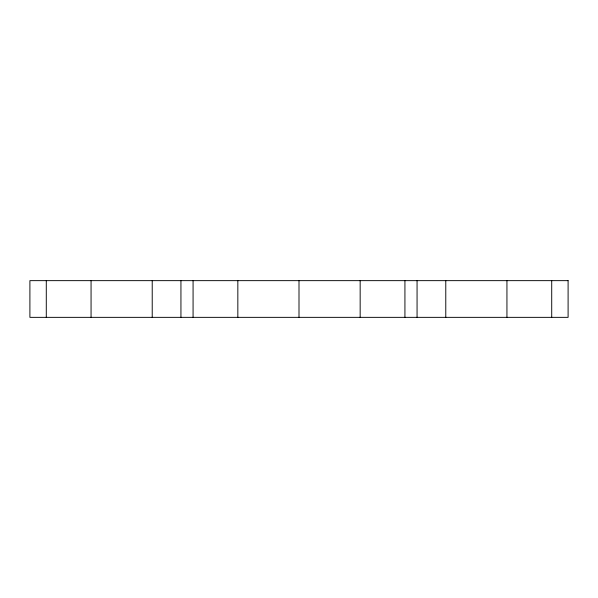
<?xml version="1.0" encoding="UTF-8"?>
<svg xmlns="http://www.w3.org/2000/svg" width="598" height="598" viewBox="0 0 598 598"><rect width="100%" height="100%" fill="white"/><g stroke="black" fill="none" stroke-linecap="round" stroke-linejoin="round"><path stroke-width="0.9" d="M551.715 280.649L551.715 317.351M506.94 280.649L506.94 317.351M445.779 280.649L445.779 317.351M417.06 280.649L417.06 317.351M404.928 280.649L404.928 317.351M360.16 280.649L360.16 317.351M299 280.649L299 317.351M237.84 280.649L237.84 317.351M193.072 280.649L193.072 317.351M180.94 280.649L180.94 317.351M152.221 280.649L152.221 317.351M91.06 280.649L91.06 317.351M46.285 280.649L46.285 317.351M568.1 280.649L29.9 280.649L29.9 317.351L568.1 317.351L568.1 280.649"/></g></svg>
